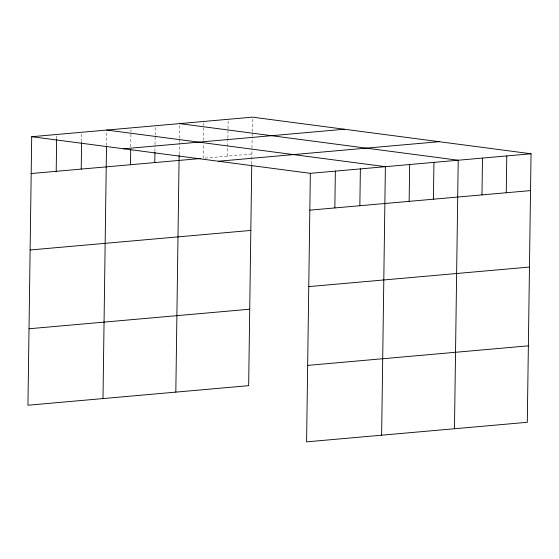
<?xml version="1.0" encoding="UTF-8"?>
<svg xmlns="http://www.w3.org/2000/svg" width="559" height="559" viewBox="0 0 559 559"><rect width="100%" height="100%" fill="white"/><g stroke="black" fill="none" stroke-linecap="round" stroke-linejoin="round"><path stroke-width="0.42" stroke-dasharray="2.79 2.1" d="M56.655 138.772L56.704 135.348M81.593 141.693L81.712 133.133M106.524 145.473L106.713 131.77M130.757 146.744L130.995 129.618M154.941 151.447L155.025 145.452M155.032 144.592L155.15 136.033M155.164 135.173L155.269 127.466M179.146 154.431L179.299 143.3M179.313 142.44L179.362 139.016M179.369 138.164L179.551 125.314M203.336 158.274L203.539 143.719M203.588 140.295L203.853 121.457M227.618 156.122L227.855 138.995M227.869 138.143L227.988 129.576M228.002 128.724L228.128 119.305M251.753 164.164L251.969 148.834M251.976 147.981L252.13 136.85M252.144 135.991L252.193 132.567M252.207 131.707L252.409 117.152M205.069 158.12L251.892 153.977"/><path stroke-width="0.84" d="M31.702 136.703L310.343 173.332L306.591 441.848L527.298 422.297L531.05 153.774L252.409 117.152L31.702 136.703L27.95 405.226L248.657 385.668L251.739 165.017M56.2 171.313L56.641 139.624M81.216 169.097L81.586 142.552M102.989 398.574L106.51 146.325M130.506 164.73L130.722 149.316M154.78 162.578L154.927 152.3M175.826 392.125L179.132 155.29M334.841 207.934L335.358 171.117M359.856 205.719L360.366 168.902M381.629 435.202L385.382 166.68L106.741 130.058M409.146 201.352L409.663 164.535M433.421 199.2L433.938 162.383M454.467 428.746L458.219 160.23L179.572 123.602M481.977 194.902L482.494 158.078M506.258 192.75L506.775 155.926M123.651 148.792L344.358 129.241M31.185 173.528L200.737 158.504M218.387 161.244L439.101 141.693M310.343 173.332L531.05 153.774M309.826 210.156L530.533 190.598M30.116 249.985L250.823 230.434M308.757 286.613L529.471 267.055M29.019 328.762L249.726 309.211M307.66 365.39L528.367 345.832"/></g></svg>
